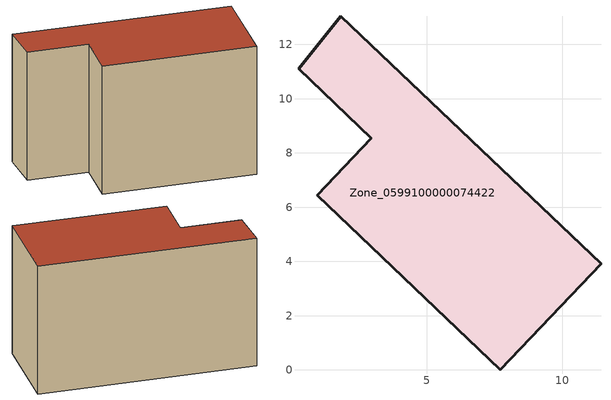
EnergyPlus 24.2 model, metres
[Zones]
Zone_0599100000074422
 floor ground (C_G): 1.83,13.05 11.43,3.92 7.7,0 0.97,6.45 2.96,8.54 0.27,11.1 z3.11
 wall outside (C_F): 7.7,0 11.43,3.92 1.83,13.05 0.27,11.1 2.96,8.54 0.97,6.45 7.7,0 z3.11:11.47
 roof outside (C_R): 11.43,3.92 1.83,13.05 0.27,11.1 2.96,8.54 0.97,6.45 7.7,0 z11.47
[BUILDING]
Pand.0599100000074422: North Axis=0; Terrain=City; Loads Convergence Tolerance Value=0.04; Temperature Convergence Tolerance Value=0.4; Solar Distribution=FullExterior; Maximum Number of Warmup Days=25; Minimum Number of Warmup Days=1
[Site:Location]
Rotterdam.The.Hague.AP_ZH_NLD Design_Conditions: Latitude=51.96; Longitude=4.45; Time Zone=1; Elevation=-4.5
[SITE:GROUNDTEMPERATURE:BUILDINGSURFACE]
18, 18, 18, 18, 18, 18, 18, 18, 18, 18, 18, 18
[MATERIAL] Thermal Absorptance=0.9; Solar Absorptance=0.7; Visible Absorptance=0.7
Name | Roughness | Thickness | Conductivity | Density | Specific Heat
G.TI.1975-1991 | MediumSmooth | 0.15 | 0.288461 | 540 | 1210
F.TI.1975-1991 | Rough | 0.3 | 0.230769 | 1920 | 840
R.TI.1975-1991 | MediumRough | 0.2 | 0.153846 | 1500 | 1000
[CONSTRUCTION]
C_G: G.TI.1975-1991
C_F: F.TI.1975-1991
C_R: R.TI.1975-1991
[ZONE]
Zone_0599100000074422: Type=1; Multiplier=1; Ceiling Height=Autocalculate; Volume=Autocalculate; Floor Area=autocalculate; Part of Total Floor Area=Yes
[ZONEINFILTRATION:DESIGNFLOWRATE]
Infil_Zone_0599100000074422: Zone or ZoneList or Space or SpaceList=Zone_0599100000074422; Schedule=AlwaysOn; Design Flow Rate Calculation Method=Flow/Area; Flow Rate per Floor Area=0.003; Constant Term Coefficient=1; Temperature Term Coefficient=0; Velocity Term Coefficient=0; Velocity Squared Term Coefficient=0
[HVACTEMPLATE:ZONE:IDEALLOADSAIRSYSTEM]
Zone_0599100000074422: Maximum Heating Supply Air Temperature=50; Minimum Cooling Supply Air Temperature=13; Maximum Heating Supply Air Humidity Ratio=0.0156; Minimum Cooling Supply Air Humidity Ratio=0.0077; Heating Limit=NoLimit; Cooling Limit=NoLimit; Dehumidification Control Type=ConstantSensibleHeatRatio; Cooling Sensible Heat Ratio=0.7; Dehumidification Setpoint=60; Humidification Control Type=None; Humidification Setpoint=30; Outdoor Air Method=None; Outdoor Air Flow Rate per Person=0.00944; Outdoor Air Flow Rate per Zone Floor Area=0; Outdoor Air Flow Rate per Zone=0; Demand Controlled Ventilation Type=None; Outdoor Air Economizer Type=NoEconomizer; Heat Recovery Type=None; Sensible Heat Recovery Effectiveness=0.7; Latent Heat Recovery Effectiveness=0.65
[ZONECONTROL:THERMOSTAT]
ThermostatControl_Zone_0599100000074422: Zone or ZoneList=Zone_0599100000074422; Control Type Schedule=DualSetpointControlType; Control 1=Thermostat_Zone_0599100000074422; Temperature Difference Between Cutout And Setpoint=0
[THERMOSTATSETPOINT:DUALSETPOINT]
Thermostat_Zone_0599100000074422: Heating Setpoint Temperature Schedule=HeatingSetpoint_Zone_0599100000074422; Cooling Setpoint Temperature Schedule=CoolingSetpoint_Zone_0599100000074422
[SCHEDULE:COMPACT]
HeatingSetpoint_Zone_0599100000074422: Through: 12/31, For: AllDays, Until: 24:00, 21
CoolingSetpoint_Zone_0599100000074422: Through: 12/31, For: AllDays, Until: 24:00, 24
DualSetpointControlType: Through: 12/31, For: AllDays, Until: 24:00, 4
AlwaysOn: Through: 12/31, For: AllDays, Until: 24:00, 1
